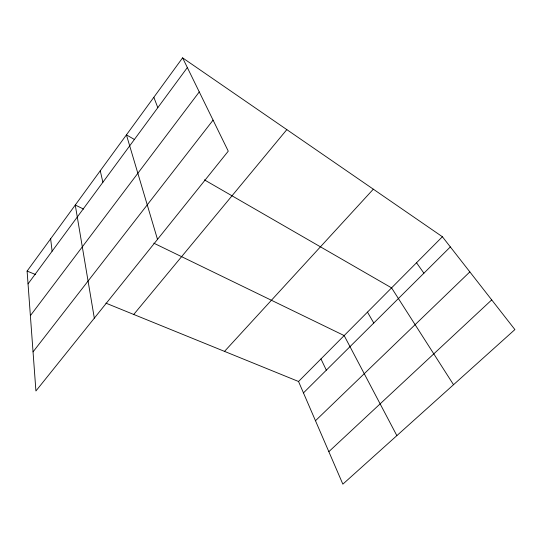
<?xml version="1.0" encoding="UTF-8"?>
<svg xmlns="http://www.w3.org/2000/svg" width="542" height="542" viewBox="0 0 542 542"><rect width="100%" height="100%" fill="white"/><g stroke="black" fill="none" stroke-linecap="round" stroke-linejoin="round"><path stroke-width="0.81" d="M182.593 57.852L228.263 151.164L35.921 390.972L27.1 271.088L182.593 57.852L442.387 236.739L514.9 329.577L342.856 484.148L298.534 381.487L105.9 303.141M28.042 283.893L187.342 67.567M30.379 315.654L199.266 91.916M33.048 351.866L213.074 120.134M133.739 314.462L286.82 129.619M224.523 351.385L373.323 189.185M298.534 381.487L442.387 236.739M303.459 392.903L450.341 246.922M315.478 420.734L469.846 271.894M328.831 451.669L491.716 299.895M27.1 271.088L35.609 274.55M83.603 209.09L75.263 205.039L94.322 318.161M153.806 243.168L344.163 335.573L396.859 435.626M134.416 139.484L126.428 134.877L157.505 239.381M204.381 179.856L391.575 287.87L453.525 384.718M416.534 262.755L423.905 273.195M367.469 312.124L373.784 323.012M320.966 358.919L326.331 370.172M153.84 97.282L157.817 107.668M100.263 170.757L102.878 182.275M50.643 238.805L52.1 251.231"/></g></svg>
